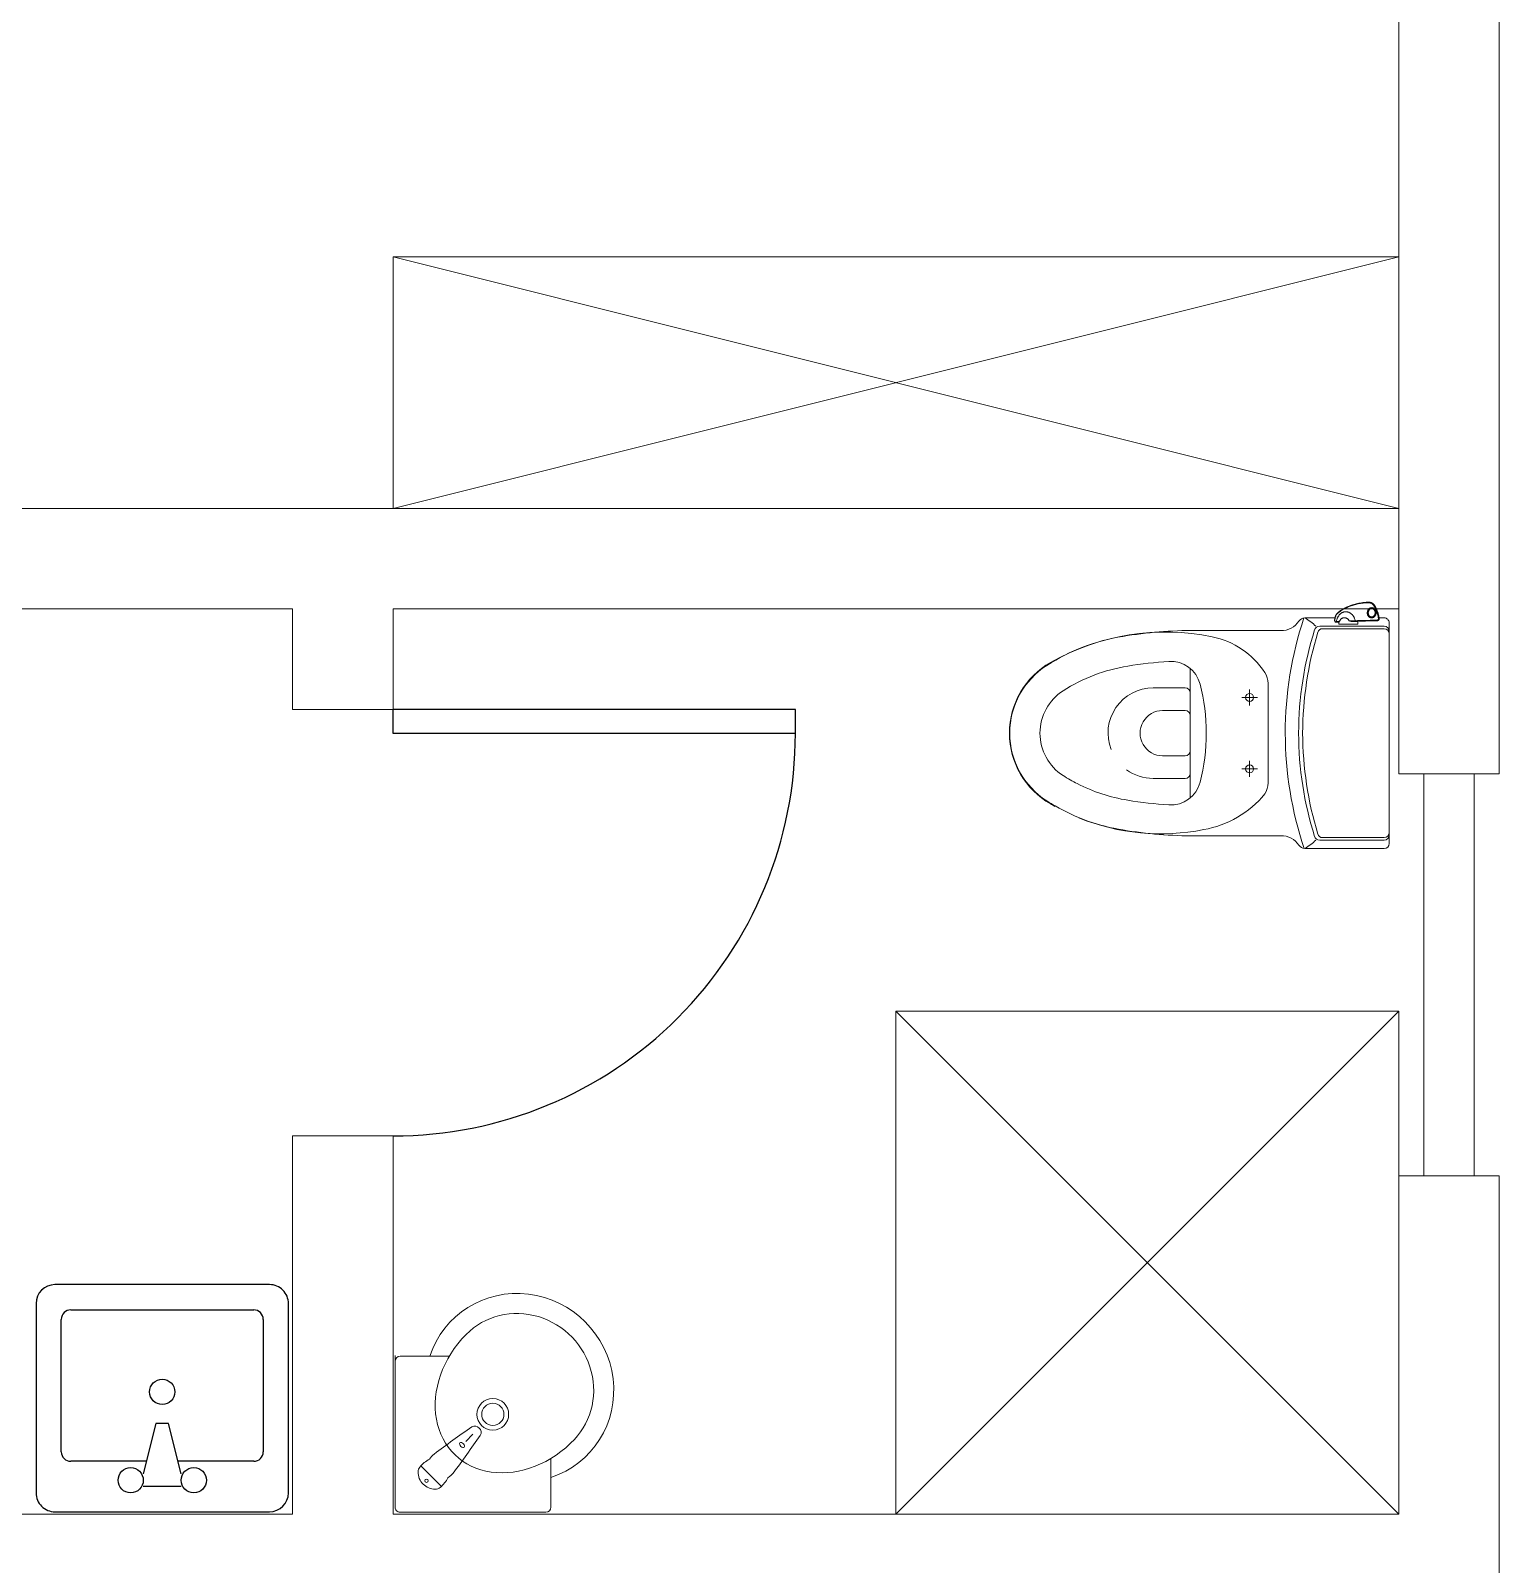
# Model space of a CAD drawing. Header units: inches. Extents: x -179 to 300, y 123 to 718.
# Drawn here: x -166.769 to -163.848, y 225.857 to 228.907 of the extents above; entities that cross this region are included whole.
import ezdxf

# ---------------------------------------------------------------- set-up
doc = ezdxf.new("R2010")
doc.units = ezdxf.units.IN
doc.header["$MEASUREMENT"] = 0
doc.linetypes.add('ACAD_ISO02W100', pattern=[15, 12, -3])
doc.linetypes.add('HIDDEN', pattern=[0.375, 0.25, -0.125])
for name, color, linetype in [('1', 1, 'Continuous'), ('A_WALL_3D', 1, 'Continuous'), ('BODY', 7, 'Continuous'), ('COVER', 7, 'Continuous'), ('DIM', 7, 'Continuous'), ('FUR', 6, 'Continuous'), ('HIDDEN', 8, 'HIDDEN'), ('TOIL', 250, 'Continuous')]:
    doc.layers.add(name, color=color, linetype=linetype)

# ---------------------------------------------------------------- blocks, each defined once
blk = doc.blocks.new('DESK4')
at = {"color": 0}
for p, q in [((0, 1), (-0.06, 1)), ((0, 0), (-0.06, 0))]:
    blk.add_line(p, q, dxfattribs=at)
blk.add_lwpolyline([(-0.06, 1), (-0.06, 0)], dxfattribs=at)
blk.add_lwpolyline([(1, 0, 0.414214), (0, 1), (0, 0)], format="xyb", dxfattribs=at)
blk = doc.blocks.new('LAV3')
at = {"color": 0, "linetype": 'ByBlock'}
for p, q in [((177.8, 254), (-203.2, 254)), ((-241.3, 215.9), (-241.3, -215.9)), ((-120.65, 203.2), (146.05, 203.2)), ((215.9, -215.9), (215.9, 215.9)), ((-139.7, 31.75), (-139.7, 184.15)), ((165.1, 184.15), (165.1, -184.15)), ((-190.5, -38.1), (-190.5, 38.1)), ((-63.5, 12.7), (-165.1, 38.1)), ((-63.5, -12.7), (-63.5, 12.7)), ((-165.1, -38.1), (-63.5, -12.7)), ((-139.7, -184.15), (-139.7, -31.75)), ((146.05, -203.2), (-120.65, -203.2)), ((-203.2, -254), (177.8, -254))]:
    blk.add_line(p, q, dxfattribs=at)
for centre in [(-177.8, 63.5), (0, 0), (-177.8, -63.5)]:
    blk.add_circle(centre, 25.4, dxfattribs=at)
for centre, radius, start, end in [((-203.2, 215.9), 38.1, 90, 180), ((177.8, 215.9), 38.1, 0, 90), ((-120.65, 184.15), 19.05, 90, 180), ((146.05, 184.15), 19.05, 0, 90), ((-120.65, -184.15), 19.05, 180, 270), ((146.05, -184.15), 19.05, 270, 0), ((-203.2, -215.9), 38.1, 180, 270), ((177.8, -215.9), 38.1, 270, 0)]:
    blk.add_arc(centre, radius, start, end, dxfattribs=at)
blk = doc.blocks.new('洗手盆-6')
at = {"layer": 'TOIL', "color": 177, "lineweight": 100, "true_color": 0x293189}
blk.add_blockref('LAV3', (203.2, -254), dxfattribs=at)

msp = doc.modelspace()

# ---------------------------------------------------------------- linework, layer by layer
at = {"lineweight": 0}
for p, q in [((-164.04804, 230.45691), (-164.04804, 227.75691)), ((-167.84804, 227.95691), (-164.04804, 227.95691)), ((-167.84804, 227.75691), (-166.24804, 227.75691)), ((-166.24804, 227.75691), (-166.24804, 227.55691)), ((-166.04804, 227.75691), (-166.04804, 227.50891)), ((-166.04804, 227.75691), (-164.04804, 227.75691)), ((-164.04804, 227.75691), (-164.04804, 227.4292)), ((-164.04804, 226.95691), (-164.04804, 225.95691)), ((-166.24804, 226.70891), (-166.24804, 225.95691)), ((-166.04804, 226.70891), (-166.04804, 225.95691)), ((-166.24804, 225.95691), (-167.84804, 225.95691)), ((-164.04804, 225.95691), (-166.04804, 225.95691))]:
    msp.add_line(p, q, dxfattribs=at)
at = {"color": 40, "lineweight": 0, "true_color": 0xf8d731}
for p, q in [((-163.84804, 230.45691), (-163.84804, 227.4292)), ((-166.24804, 227.55691), (-166.04804, 227.55691)), ((-163.99804, 227.4292), (-163.99804, 226.6292)), ((-163.89804, 227.4292), (-163.89804, 226.6292)), ((-163.84804, 226.6292), (-163.84804, 225.45691))]:
    msp.add_line(p, q, dxfattribs=at)
at = {"color": 6, "linetype": 'ACAD_ISO02W100', "lineweight": 0}
for p, q in [((-164.04804, 228.45691), (-166.04804, 228.45691)), ((-166.04804, 228.45691), (-166.04804, 227.95691)), ((-164.04804, 227.95691), (-166.04804, 228.45691)), ((-166.04804, 227.95691), (-164.04804, 228.45691)), ((-164.04804, 227.95691), (-164.04804, 228.45691)), ((-166.04804, 227.95691), (-164.04804, 227.95691))]:
    msp.add_line(p, q, dxfattribs=at)
at = {"color": 40, "linetype": 'ACAD_ISO02W100', "lineweight": 0, "true_color": 0xf8d731}
for p, q in [((-164.04804, 227.4292), (-163.84804, 227.4292)), ((-166.04804, 226.70891), (-166.24804, 226.70891)), ((-164.04804, 226.6292), (-163.84804, 226.6292))]:
    msp.add_line(p, q, dxfattribs=at)
at = {"color": 177, "linetype": 'ACAD_ISO02W100', "lineweight": 0, "true_color": 0x293189}
for p, q in [((-164.04804, 226.95691), (-165.04804, 226.95691)), ((-165.04804, 226.95691), (-165.04804, 225.95691)), ((-164.04804, 226.95691), (-165.04804, 225.95691)), ((-165.04804, 226.95691), (-164.04804, 225.95691))]:
    msp.add_line(p, q, dxfattribs=at)
at = {"color": 177, "lineweight": 0, "true_color": 0x293189}
for p, q in [((-166.04434, 226.26068), (-166.04434, 225.97068)), ((-166.03434, 226.27068), (-165.93647, 226.27068)), ((-165.73434, 226.06751), (-165.73434, 225.97068)), ((-166.03434, 225.96068), (-165.74434, 225.96068))]:
    msp.add_line(p, q, dxfattribs=at)
at = {"color": 177, "linetype": 'Continuous', "lineweight": 0, "ltscale": 8, "true_color": 0x293189}
msp.add_line((-165.88941, 226.1156), (-165.90387, 226.10114), dxfattribs=at)
at = {"color": 177, "linetype": 'Continuous', "lineweight": 0, "ltscale": 1.2, "true_color": 0x293189}
for q in [(-165.99293, 226.05253), (-165.95249, 226.01209)]:
    msp.add_line((-165.97271, 226.03231), q, dxfattribs=at)
at = {"color": 177, "lineweight": 0, "true_color": 0x293189}
for centre, major_axis, ratio, start_param, end_param in [((-165.79685, 226.20817), (0.13435, -0.13435), 0.9736842, -0.4588538, 3.6004465), ((-165.79681, 226.20813), (0.1061, -0.1061), 0.9663492, -0.0372091, 3.1415927), ((-166.03434, 226.26068), (0.00707, -0.00707), 1, 2.3561945, 3.9269908), ((-165.84988, 226.15513), (0.02227, -0.02227), 1, 0.7853982, 7.0685835), ((-165.84988, 226.15513), (0.01556, -0.01556), 1, 0.7853982, 7.0685835), ((-165.91092, 226.09409), (0.00433, -0.00433), 0.5996165, 0, 6.2831853), ((-166.03434, 225.97068), (-0.00707, -0.00707), 1, 5.4977871, 7.0685835), ((-165.74434, 225.97068), (-0.00707, -0.00707), 1, 0.7853982, 2.3561945)]:
    msp.add_ellipse(centre, major_axis=major_axis, ratio=ratio, start_param=start_param, end_param=end_param, dxfattribs=at)
at = {"color": 177, "lineweight": 0, "true_color": 0x293189, "extrusion": (0, 0, -1)}
msp.add_ellipse((-165.79681, 226.20813), major_axis=(-0.12796, -0.13364), ratio=0.8109063, start_param=4.7008251, end_param=7.8715777, dxfattribs=at)
at = {"color": 177, "linetype": 'Continuous', "lineweight": 0, "ltscale": 1.2, "true_color": 0x293189}
for centre, major_axis, start_param, end_param in [((-164.51259, 224.13445), (-1.71537, -1.71537), 4.5316538, 4.5697195), ((-165.88558, 226.12103), (-0.00781, -0.00781), 3.0397169, 4.5130292), ((-165.88399, 226.11944), (-0.00781, -0.00781), 1.7701561, 3.2434684), ((-167.87056, 227.49242), (1.71537, -1.71537), 0.1426695, 0.1807352), ((-165.92517, 226.03041), (0.04373, -0.04373), 3.0909314, 3.3164683), ((-165.96513, 226.04063), (-0.02373, -0.02373), 5.4927631, 6.2989265), ((-165.9822, 226.04008), (0.01167, -0.01167), 3.2489929, 3.8830902), ((-165.95019, 226.0143), (0.04073, -0.04073), 2.8178434, 3.2489929), ((-165.97461, 226.07984), (-0.04373, -0.04373), 1.3959207, 1.6214576), ((-165.96438, 226.03988), (0.02373, -0.02373), 4.6966478, 5.5028112), ((-165.96494, 226.02281), (-0.01167, -0.01167), 0.8292988, 1.4633961), ((-165.99072, 226.05482), (-0.04073, -0.04073), 1.4633961, 1.8945456)]:
    msp.add_ellipse(centre, major_axis=major_axis, ratio=1, start_param=start_param, end_param=end_param, dxfattribs=at)
at = {"color": 177, "linetype": 'Continuous', "lineweight": 0, "ltscale": 8, "true_color": 0x293189}
msp.add_ellipse((-165.98182, 226.02319), major_axis=(-0.00235, -0.00235), ratio=1, start_param=2.3561945, end_param=8.6393798, dxfattribs=at)
at = {"layer": '1', "color": 177, "linetype": 'ByBlock', "lineweight": 0, "true_color": 0x293189}
for p, q in [((-164.17336, 227.7436), (-164.17357, 227.74311)), ((-164.17314, 227.74409), (-164.17336, 227.7436)), ((-164.17291, 227.74456), (-164.17314, 227.74409)), ((-164.17266, 227.74423), (-164.17302, 227.74349)), ((-164.17267, 227.74502), (-164.17291, 227.74456)), ((-164.17242, 227.74546), (-164.17267, 227.74502)), ((-164.17227, 227.74495), (-164.17266, 227.74423)), ((-164.17217, 227.7459), (-164.17242, 227.74546)), ((-164.17185, 227.74565), (-164.17227, 227.74495)), ((-164.17191, 227.74631), (-164.17217, 227.7459)), ((-164.17164, 227.74672), (-164.17191, 227.74631)), ((-164.1714, 227.74633), (-164.17185, 227.74565)), ((-164.17136, 227.74711), (-164.17164, 227.74672)), ((-164.17091, 227.74699), (-164.1714, 227.74633)), ((-164.17107, 227.7475), (-164.17136, 227.74711)), ((-164.17078, 227.74786), (-164.17107, 227.7475)), ((-164.1704, 227.7476), (-164.17091, 227.74699)), ((-164.17048, 227.74821), (-164.17078, 227.74786)), ((-164.17018, 227.74855), (-164.17048, 227.74821)), ((-164.16988, 227.74816), (-164.1704, 227.7476)), ((-164.16987, 227.74887), (-164.17018, 227.74855)), ((-164.16933, 227.74868), (-164.16988, 227.74816)), ((-164.16955, 227.74918), (-164.16987, 227.74887)), ((-164.16922, 227.74948), (-164.16955, 227.74918)), ((-164.16877, 227.74916), (-164.16933, 227.74868)), ((-164.16895, 227.7497), (-164.16922, 227.74948)), ((-164.16895, 227.74971), (-164.16873, 227.74989)), ((-164.16686, 227.75061), (-164.16877, 227.74916)), ((-164.16873, 227.74989), (-164.16705, 227.75117)), ((-164.16753, 227.74337), (-164.16697, 227.74413)), ((-164.16705, 227.75117), (-164.16535, 227.75242)), ((-164.16697, 227.74413), (-164.16639, 227.74487)), ((-164.16491, 227.752), (-164.16686, 227.75061)), ((-164.16639, 227.74487), (-164.1658, 227.74554)), ((-164.1658, 227.74554), (-164.16519, 227.74618)), ((-164.16535, 227.75242), (-164.16361, 227.75362)), ((-164.16519, 227.74618), (-164.16456, 227.7468)), ((-164.163, 227.7533), (-164.16491, 227.752)), ((-164.16456, 227.7468), (-164.16391, 227.74737)), ((-164.16391, 227.74737), (-164.16322, 227.74793)), ((-164.16361, 227.75362), (-164.16184, 227.75478)), ((-164.16322, 227.74793), (-164.16251, 227.74845)), ((-164.16105, 227.75454), (-164.163, 227.7533)), ((-164.16251, 227.74845), (-164.16178, 227.74893)), ((-164.16184, 227.75478), (-164.16003, 227.7559)), ((-164.16178, 227.74893), (-164.16103, 227.74937)), ((-164.15906, 227.75573), (-164.16105, 227.75454)), ((-164.16103, 227.74937), (-164.16031, 227.74974)), ((-164.16031, 227.74974), (-164.15957, 227.75008)), ((-164.16003, 227.7559), (-164.1582, 227.75698)), ((-164.15957, 227.75008), (-164.15882, 227.75038)), ((-164.15704, 227.75688), (-164.15906, 227.75573)), ((-164.15882, 227.75038), (-164.15806, 227.75064)), ((-164.1582, 227.75698), (-164.15633, 227.75802)), ((-164.15806, 227.75064), (-164.15726, 227.75087)), ((-164.15726, 227.75087), (-164.15646, 227.75105)), ((-164.15498, 227.75798), (-164.15704, 227.75688)), ((-164.15646, 227.75105), (-164.15564, 227.75119)), ((-164.15633, 227.75802), (-164.15444, 227.75902)), ((-164.15564, 227.75119), (-164.15483, 227.75129)), ((-164.15298, 227.75898), (-164.15498, 227.75798)), ((-164.15483, 227.75129), (-164.15378, 227.75135)), ((-164.15444, 227.75902), (-164.15251, 227.75998)), ((-164.15378, 227.75135), (-164.15273, 227.75133)), ((-164.15096, 227.75993), (-164.15298, 227.75898)), ((-164.15273, 227.75133), (-164.15169, 227.75125)), ((-164.15251, 227.75998), (-164.15056, 227.7609)), ((-164.15169, 227.75125), (-164.15088, 227.75114)), ((-164.1489, 227.76084), (-164.15096, 227.75993)), ((-164.15088, 227.75114), (-164.15007, 227.75098)), ((-164.15056, 227.7609), (-164.14848, 227.76182)), ((-164.15007, 227.75098), (-164.14927, 227.75078)), ((-164.14927, 227.75078), (-164.14848, 227.75055)), ((-164.14681, 227.76171), (-164.1489, 227.76084)), ((-164.14848, 227.76182), (-164.14638, 227.76269)), ((-164.14848, 227.75055), (-164.14747, 227.75018)), ((-164.14747, 227.75018), (-164.14647, 227.74975)), ((-164.14469, 227.76253), (-164.14681, 227.76171)), ((-164.14647, 227.74975), (-164.14549, 227.74925)), ((-164.14638, 227.76269), (-164.14424, 227.76351)), ((-164.14549, 227.74925), (-164.14476, 227.74882)), ((-164.14476, 227.74882), (-164.14403, 227.74835)), ((-164.14254, 227.76331), (-164.14469, 227.76253)), ((-164.14424, 227.76351), (-164.14207, 227.76429)), ((-164.14403, 227.74835), (-164.14332, 227.74785)), ((-164.14332, 227.74785), (-164.14264, 227.74732)), ((-164.14264, 227.74732), (-164.14176, 227.74656)), ((-164.14037, 227.76404), (-164.14254, 227.76331)), ((-164.14207, 227.76429), (-164.13988, 227.76503)), ((-164.14176, 227.74656), (-164.14091, 227.74575)), ((-164.14091, 227.74575), (-164.14011, 227.74488)), ((-164.13816, 227.76473), (-164.14037, 227.76404)), ((-164.14011, 227.74488), (-164.13952, 227.74418)), ((-164.13988, 227.76503), (-164.13745, 227.76578)), ((-164.13952, 227.74418), (-164.13895, 227.74345)), ((-164.13593, 227.76537), (-164.13816, 227.76473)), ((-164.13745, 227.76578), (-164.135, 227.76647)), ((-164.13368, 227.76596), (-164.13593, 227.76537)), ((-164.135, 227.76647), (-164.13251, 227.76711)), ((-164.13128, 227.76654), (-164.13368, 227.76596)), ((-164.13251, 227.76711), (-164.13, 227.76769)), ((-164.12885, 227.76706), (-164.13128, 227.76654)), ((-164.13, 227.76769), (-164.12745, 227.76821)), ((-164.1264, 227.76753), (-164.12885, 227.76706)), ((-164.12745, 227.76821), (-164.12488, 227.76868)), ((-164.12392, 227.76795), (-164.1264, 227.76753)), ((-164.12488, 227.76868), (-164.12229, 227.76909)), ((-164.12143, 227.76832), (-164.12392, 227.76795)), ((-164.12229, 227.76909), (-164.11967, 227.76944)), ((-164.11895, 227.76863), (-164.12143, 227.76832)), ((-164.11967, 227.76944), (-164.11747, 227.76969)), ((-164.11645, 227.76888), (-164.11895, 227.76863)), ((-164.11747, 227.76969), (-164.11526, 227.76989)), ((-164.11393, 227.76909), (-164.11645, 227.76888)), ((-164.11526, 227.76989), (-164.11303, 227.77006)), ((-164.11139, 227.76924), (-164.11393, 227.76909)), ((-164.11303, 227.77006), (-164.1108, 227.77019)), ((-164.10884, 227.76934), (-164.11139, 227.76924)), ((-164.1108, 227.77019), (-164.10855, 227.77027)), ((-164.11066, 227.74882), (-164.11065, 227.74974)), ((-164.1106, 227.74791), (-164.11066, 227.74882)), ((-164.11065, 227.74974), (-164.11056, 227.75066)), ((-164.11047, 227.747), (-164.1106, 227.74791)), ((-164.11056, 227.75066), (-164.11041, 227.75157)), ((-164.11027, 227.74611), (-164.11047, 227.747)), ((-164.11041, 227.75157), (-164.11018, 227.75247)), ((-164.11, 227.74524), (-164.11027, 227.74611)), ((-164.11018, 227.75247), (-164.10988, 227.75334)), ((-164.10966, 227.74439), (-164.11, 227.74524)), ((-164.10988, 227.75334), (-164.10951, 227.75419)), ((-164.10933, 227.74374), (-164.10966, 227.74439)), ((-164.10951, 227.75419), (-164.10907, 227.75501)), ((-164.10895, 227.74312), (-164.10933, 227.74374)), ((-164.10907, 227.75501), (-164.10866, 227.75564)), ((-164.10801, 227.76934), (-164.10884, 227.76934)), ((-164.10871, 227.74967), (-164.10872, 227.74891)), ((-164.10872, 227.74891), (-164.10867, 227.74814)), ((-164.10864, 227.75044), (-164.10871, 227.74967)), ((-164.10867, 227.74814), (-164.10857, 227.74738)), ((-164.10866, 227.75564), (-164.10821, 227.75623)), ((-164.10852, 227.75119), (-164.10864, 227.75044)), ((-164.10857, 227.74738), (-164.10841, 227.74664)), ((-164.10855, 227.77027), (-164.10819, 227.77028)), ((-164.10855, 227.77027), (-164.10819, 227.77028)), ((-164.10834, 227.75194), (-164.10852, 227.75119)), ((-164.10841, 227.74664), (-164.1082, 227.74591)), ((-164.10811, 227.75267), (-164.10834, 227.75194)), ((-164.10821, 227.75623), (-164.10772, 227.75679)), ((-164.1082, 227.74591), (-164.10793, 227.74521)), ((-164.10819, 227.77028), (-164.10776, 227.77027)), ((-164.10782, 227.75339), (-164.10811, 227.75267)), ((-164.10718, 227.76928), (-164.10801, 227.76934)), ((-164.10793, 227.74521), (-164.10767, 227.74467)), ((-164.10747, 227.75406), (-164.10782, 227.75339)), ((-164.10776, 227.77027), (-164.10696, 227.77023)), ((-164.10772, 227.75679), (-164.10718, 227.75732)), ((-164.10767, 227.74467), (-164.10738, 227.74414)), ((-164.10731, 227.77028), (-164.10755, 227.77028)), ((-164.10707, 227.75471), (-164.10747, 227.75406)), ((-164.10738, 227.74414), (-164.10705, 227.74365)), ((-164.1071, 227.77027), (-164.10731, 227.77028)), ((-164.10635, 227.76917), (-164.10718, 227.76928)), ((-164.10718, 227.75732), (-164.1066, 227.75779)), ((-164.10643, 227.77021), (-164.1071, 227.77027)), ((-164.10661, 227.75532), (-164.10707, 227.75471)), ((-164.10705, 227.74365), (-164.10669, 227.74318)), ((-164.10696, 227.77023), (-164.10617, 227.77013)), ((-164.1061, 227.75588), (-164.10661, 227.75532)), ((-164.1066, 227.75779), (-164.10609, 227.75815)), ((-164.10556, 227.7701), (-164.10643, 227.77021)), ((-164.10556, 227.76901), (-164.10635, 227.76917)), ((-164.10617, 227.77013), (-164.10536, 227.76999)), ((-164.10554, 227.75638), (-164.1061, 227.75588)), ((-164.10609, 227.75815), (-164.10555, 227.75847)), ((-164.10473, 227.76993), (-164.10556, 227.7701)), ((-164.10477, 227.7688), (-164.10556, 227.76901)), ((-164.10555, 227.75847), (-164.10499, 227.75875)), ((-164.10514, 227.75668), (-164.10554, 227.75638)), ((-164.10536, 227.76999), (-164.10456, 227.7698)), ((-164.10472, 227.75694), (-164.10514, 227.75668)), ((-164.10499, 227.75875), (-164.10441, 227.75899)), ((-164.104, 227.76854), (-164.10477, 227.7688)), ((-164.10391, 227.76971), (-164.10473, 227.76993)), ((-164.10428, 227.75717), (-164.10472, 227.75694)), ((-164.10456, 227.7698), (-164.10377, 227.76956)), ((-164.10441, 227.75899), (-164.10381, 227.75918)), ((-164.10383, 227.75737), (-164.10428, 227.75717)), ((-164.10329, 227.76826), (-164.104, 227.76854)), ((-164.1031, 227.76944), (-164.10391, 227.76971)), ((-164.10336, 227.75753), (-164.10383, 227.75737)), ((-164.10381, 227.75918), (-164.1032, 227.75932)), ((-164.10377, 227.76956), (-164.10302, 227.76928)), ((-164.10288, 227.75764), (-164.10336, 227.75753)), ((-164.10259, 227.76793), (-164.10329, 227.76826)), ((-164.1032, 227.75932), (-164.10258, 227.75941)), ((-164.10233, 227.76913), (-164.1031, 227.76944)), ((-164.10302, 227.76928), (-164.10229, 227.76896)), ((-164.1024, 227.75772), (-164.10288, 227.75764)), ((-164.10191, 227.76756), (-164.10259, 227.76793)), ((-164.10258, 227.75941), (-164.10195, 227.75945)), ((-164.10191, 227.75775), (-164.1024, 227.75772)), ((-164.10159, 227.76878), (-164.10233, 227.76913)), ((-164.10229, 227.76896), (-164.10157, 227.7686)), ((-164.10195, 227.75945), (-164.10133, 227.75944)), ((-164.10127, 227.76716), (-164.10191, 227.76756)), ((-164.10142, 227.75774), (-164.10191, 227.75775)), ((-164.10086, 227.76838), (-164.10159, 227.76878)), ((-164.10157, 227.7686), (-164.10085, 227.76818)), ((-164.10093, 227.75769), (-164.10142, 227.75774)), ((-164.10133, 227.75944), (-164.1007, 227.75937)), ((-164.10066, 227.76672), (-164.10127, 227.76716)), ((-164.10045, 227.75759), (-164.10093, 227.75769)), ((-164.10018, 227.76796), (-164.10086, 227.76838)), ((-164.10085, 227.76818), (-164.10016, 227.76772)), ((-164.1007, 227.75937), (-164.10009, 227.75926)), ((-164.10006, 227.76625), (-164.10066, 227.76672)), ((-164.09998, 227.75746), (-164.10045, 227.75759)), ((-164.09952, 227.76749), (-164.10018, 227.76796)), ((-164.10016, 227.76772), (-164.09949, 227.76722)), ((-164.10009, 227.75926), (-164.09948, 227.75909)), ((-164.09948, 227.76573), (-164.10006, 227.76625)), ((-164.09952, 227.75728), (-164.09998, 227.75746)), ((-164.09889, 227.76699), (-164.09952, 227.76749)), ((-164.09908, 227.75707), (-164.09952, 227.75728)), ((-164.09949, 227.76722), (-164.09882, 227.76665)), ((-164.09893, 227.76517), (-164.09948, 227.76573)), ((-164.09948, 227.75909), (-164.09889, 227.75888)), ((-164.09865, 227.75682), (-164.09908, 227.75707)), ((-164.09841, 227.76459), (-164.09893, 227.76517)), ((-164.09826, 227.76643), (-164.09889, 227.76699)), ((-164.09889, 227.75888), (-164.09833, 227.75863)), ((-164.09882, 227.76665), (-164.09819, 227.76604)), ((-164.09824, 227.75654), (-164.09865, 227.75682)), ((-164.09793, 227.76399), (-164.09841, 227.76459)), ((-164.09833, 227.75863), (-164.09778, 227.75833)), ((-164.09767, 227.76584), (-164.09826, 227.76643)), ((-164.09786, 227.75623), (-164.09824, 227.75654)), ((-164.09819, 227.76604), (-164.09759, 227.7654)), ((-164.09749, 227.76336), (-164.09793, 227.76399)), ((-164.09749, 227.75589), (-164.09786, 227.75623)), ((-164.09778, 227.75833), (-164.09726, 227.75799)), ((-164.09712, 227.76521), (-164.09767, 227.76584)), ((-164.09759, 227.7654), (-164.09702, 227.76469)), ((-164.09708, 227.76271), (-164.09749, 227.76336)), ((-164.09709, 227.75545), (-164.09749, 227.75589)), ((-164.09726, 227.75799), (-164.09676, 227.75762)), ((-164.09716, 227.74331), (-164.0967, 227.74391)), ((-164.09661, 227.76457), (-164.09712, 227.76521)), ((-164.09671, 227.75498), (-164.09709, 227.75545)), ((-164.09618, 227.76113), (-164.09708, 227.76271)), ((-164.09702, 227.76469), (-164.09648, 227.76395)), ((-164.09676, 227.75762), (-164.0963, 227.75721)), ((-164.09638, 227.75448), (-164.09671, 227.75498)), ((-164.0967, 227.74391), (-164.09628, 227.74456)), ((-164.09614, 227.7639), (-164.09661, 227.76457)), ((-164.09648, 227.76395), (-164.096, 227.76317)), ((-164.09608, 227.75396), (-164.09638, 227.75448)), ((-164.0963, 227.75721), (-164.09577, 227.75669)), ((-164.09628, 227.74456), (-164.09593, 227.74523)), ((-164.09532, 227.75951), (-164.09618, 227.76113)), ((-164.0957, 227.76321), (-164.09614, 227.7639)), ((-164.09581, 227.75341), (-164.09608, 227.75396)), ((-164.09593, 227.74523), (-164.09563, 227.74595)), ((-164.09553, 227.7527), (-164.09581, 227.75341)), ((-164.09577, 227.75669), (-164.0953, 227.75612)), ((-164.09478, 227.76159), (-164.09568, 227.76317)), ((-164.09521, 227.76238), (-164.09567, 227.76318)), ((-164.09563, 227.74595), (-164.09539, 227.74667)), ((-164.09531, 227.75197), (-164.09553, 227.7527)), ((-164.09539, 227.74667), (-164.09521, 227.74742)), ((-164.09451, 227.75788), (-164.09532, 227.75951)), ((-164.09515, 227.75123), (-164.09531, 227.75197)), ((-164.0953, 227.75612), (-164.09487, 227.75552)), ((-164.0947, 227.76148), (-164.09521, 227.76238)), ((-164.09521, 227.74742), (-164.09508, 227.74818)), ((-164.09475, 227.74362), (-164.09516, 227.743)), ((-164.09505, 227.75047), (-164.09515, 227.75123)), ((-164.09508, 227.74818), (-164.09501, 227.74894)), ((-164.095, 227.74971), (-164.09505, 227.75047)), ((-164.09501, 227.74894), (-164.095, 227.74971)), ((-164.09487, 227.75552), (-164.09448, 227.75489)), ((-164.09391, 227.75994), (-164.09478, 227.76159)), ((-164.09429, 227.74444), (-164.09475, 227.74362)), ((-164.09421, 227.76057), (-164.0947, 227.76148)), ((-164.09374, 227.75622), (-164.09451, 227.75788)), ((-164.09448, 227.75489), (-164.09415, 227.75424)), ((-164.09391, 227.74529), (-164.09429, 227.74444)), ((-164.09373, 227.75965), (-164.09421, 227.76057)), ((-164.09415, 227.75424), (-164.09379, 227.75339)), ((-164.09308, 227.75827), (-164.09391, 227.75994)), ((-164.0936, 227.74616), (-164.09391, 227.74529)), ((-164.09379, 227.75339), (-164.09351, 227.75252)), ((-164.09301, 227.75454), (-164.09374, 227.75622)), ((-164.09327, 227.75871), (-164.09373, 227.75965)), ((-164.09337, 227.74706), (-164.0936, 227.74616)), ((-164.09351, 227.75252), (-164.0933, 227.75162)), ((-164.09321, 227.74797), (-164.09337, 227.74706)), ((-164.0933, 227.75162), (-164.09317, 227.75072)), ((-164.09282, 227.75778), (-164.09327, 227.75871)), ((-164.09312, 227.74888), (-164.09321, 227.74797)), ((-164.09317, 227.75072), (-164.09311, 227.7498)), ((-164.09311, 227.7498), (-164.09312, 227.74888)), ((-164.09229, 227.75658), (-164.09308, 227.75827)), ((-164.09222, 227.75255), (-164.09301, 227.75454)), ((-164.09238, 227.75683), (-164.09282, 227.75778)), ((-164.09196, 227.75588), (-164.09238, 227.75683)), ((-164.09155, 227.75487), (-164.09229, 227.75658)), ((-164.0915, 227.75053), (-164.09222, 227.75255)), ((-164.09155, 227.75492), (-164.09196, 227.75588)), ((-164.09116, 227.75396), (-164.09155, 227.75492)), ((-164.09075, 227.75284), (-164.09155, 227.75487)), ((-164.09083, 227.7485), (-164.0915, 227.75053)), ((-164.09078, 227.75298), (-164.09116, 227.75396)), ((-164.09024, 227.74644), (-164.09083, 227.7485)), ((-164.09042, 227.752), (-164.09078, 227.75298)), ((-164.09001, 227.75078), (-164.09075, 227.75284)), ((-164.09007, 227.75102), (-164.09042, 227.752)), ((-164.0897, 227.74436), (-164.09024, 227.74644)), ((-164.08973, 227.75003), (-164.09007, 227.75102)), ((-164.08934, 227.7487), (-164.09001, 227.75078)), ((-164.08941, 227.74903), (-164.08973, 227.75003)), ((-164.08924, 227.74226), (-164.0897, 227.74436)), ((-164.08911, 227.74803), (-164.08941, 227.74903)), ((-164.08873, 227.7466), (-164.08934, 227.7487)), ((-164.08882, 227.74703), (-164.08911, 227.74803)), ((-164.08855, 227.74602), (-164.08882, 227.74703)), ((-164.08819, 227.74448), (-164.08873, 227.7466)), ((-164.08829, 227.74501), (-164.08855, 227.74602)), ((-164.08805, 227.74399), (-164.08829, 227.74501)), ((-164.08772, 227.74234), (-164.08819, 227.74448)), ((-164.08782, 227.74297), (-164.08805, 227.74399)), ((-164.17565, 227.73453), (-164.17566, 227.73427)), ((-164.17566, 227.73427), (-164.17565, 227.73402)), ((-164.17563, 227.73479), (-164.17565, 227.73453)), ((-164.17565, 227.73402), (-164.17563, 227.73377)), ((-164.1756, 227.73505), (-164.17563, 227.73479)), ((-164.17563, 227.73377), (-164.17559, 227.73352)), ((-164.17558, 227.73522), (-164.1756, 227.73505)), ((-164.17559, 227.73352), (-164.17554, 227.73327)), ((-164.17541, 227.73614), (-164.17558, 227.73522)), ((-164.17554, 227.73327), (-164.17548, 227.73302)), ((-164.17548, 227.73302), (-164.17541, 227.73278)), ((-164.17508, 227.73794), (-164.17541, 227.73614)), ((-164.17541, 227.73278), (-164.17532, 227.73254)), ((-164.17533, 227.73476), (-164.17535, 227.73443)), ((-164.17535, 227.73443), (-164.17534, 227.7341)), ((-164.17534, 227.7341), (-164.17531, 227.73377)), ((-164.17529, 227.73509), (-164.17533, 227.73476)), ((-164.17532, 227.73254), (-164.17522, 227.73232)), ((-164.17531, 227.73377), (-164.17524, 227.73345)), ((-164.17479, 227.7378), (-164.17529, 227.73509)), ((-164.17524, 227.73345), (-164.17516, 227.73315)), ((-164.17522, 227.73232), (-164.17511, 227.7321)), ((-164.17516, 227.73315), (-164.17504, 227.73286)), ((-164.17511, 227.7321), (-164.17499, 227.73189)), ((-164.17502, 227.73824), (-164.17508, 227.73794)), ((-164.17504, 227.73286), (-164.17491, 227.7326)), ((-164.1749, 227.73881), (-164.17502, 227.73824)), ((-164.17499, 227.73189), (-164.17486, 227.7317)), ((-164.17491, 227.7326), (-164.17475, 227.73235)), ((-164.17477, 227.73938), (-164.1749, 227.73881)), ((-164.17486, 227.7317), (-164.17471, 227.73152)), ((-164.17462, 227.73864), (-164.17479, 227.7378)), ((-164.17463, 227.73994), (-164.17477, 227.73938)), ((-164.17475, 227.73235), (-164.17457, 227.73214)), ((-164.17471, 227.73152), (-164.17456, 227.73135)), ((-164.17448, 227.74049), (-164.17463, 227.73994)), ((-164.17442, 227.73947), (-164.17462, 227.73864)), ((-164.17457, 227.73214), (-164.17438, 227.73195)), ((-164.17456, 227.73135), (-164.1744, 227.73119)), ((-164.17432, 227.74103), (-164.17448, 227.74049)), ((-164.1742, 227.74028), (-164.17442, 227.73947)), ((-164.1744, 227.73119), (-164.17422, 227.73104)), ((-164.17438, 227.73195), (-164.17417, 227.73179)), ((-164.17414, 227.74157), (-164.17432, 227.74103)), ((-164.17422, 227.73104), (-164.17404, 227.73091)), ((-164.17395, 227.74108), (-164.1742, 227.74028)), ((-164.17417, 227.73179), (-164.17394, 227.73167)), ((-164.17396, 227.74209), (-164.17414, 227.74157)), ((-164.17404, 227.73091), (-164.17385, 227.7308)), ((-164.17377, 227.7426), (-164.17396, 227.74209)), ((-164.17367, 227.7419), (-164.17395, 227.74108)), ((-164.17394, 227.73167), (-164.1737, 227.73158)), ((-164.17385, 227.7308), (-164.17366, 227.7307)), ((-164.17357, 227.74311), (-164.17377, 227.7426)), ((-164.1737, 227.73158), (-164.17346, 227.73153)), ((-164.17336, 227.7427), (-164.17367, 227.7419)), ((-164.17366, 227.7307), (-164.17346, 227.73062)), ((-164.17346, 227.73153), (-164.17315, 227.73152)), ((-164.17346, 227.73062), (-164.17326, 227.73056)), ((-164.17302, 227.74349), (-164.17336, 227.7427)), ((-164.17326, 227.73056), (-164.17306, 227.73051)), ((-164.17315, 227.73152), (-164.17215, 227.73159)), ((-164.17306, 227.73051), (-164.17286, 227.73048)), ((-164.17286, 227.73048), (-164.17281, 227.73048)), ((-164.1728, 227.73048), (-164.17281, 227.73048)), ((-164.17247, 227.73047), (-164.1728, 227.73048)), ((-164.17257, 227.73046), (-164.17084, 227.7303)), ((-164.17148, 227.73054), (-164.17247, 227.73047)), ((-164.17247, 227.73047), (-164.17154, 227.73039)), ((-164.17215, 227.73159), (-164.17194, 227.73275)), ((-164.17215, 227.73159), (-164.17143, 227.73165)), ((-164.17194, 227.73275), (-164.17169, 227.7339)), ((-164.17169, 227.7339), (-164.17139, 227.73504)), ((-164.17154, 227.73039), (-164.17061, 227.7303)), ((-164.17075, 227.73059), (-164.17148, 227.73054)), ((-164.17143, 227.73165), (-164.17075, 227.73171)), ((-164.17139, 227.73504), (-164.17105, 227.73616)), ((-164.17105, 227.73616), (-164.17068, 227.73726)), ((-164.17084, 227.7303), (-164.17072, 227.73029)), ((-164.17075, 227.73171), (-164.16998, 227.73179)), ((-164.17006, 227.73064), (-164.17075, 227.73059)), ((-164.17072, 227.73029), (-164.17067, 227.73029)), ((-164.17068, 227.73726), (-164.17026, 227.73834)), ((-164.17067, 227.73029), (-164.17061, 227.73028)), ((-164.17061, 227.7303), (-164.17049, 227.73029)), ((-164.17061, 227.73028), (-164.17038, 227.73028)), ((-164.17049, 227.73029), (-164.17038, 227.73028)), ((-164.17038, 227.73028), (-164.17036, 227.73028)), ((-164.17036, 227.73028), (-164.16965, 227.73029)), ((-164.17026, 227.73834), (-164.16988, 227.73922)), ((-164.1694, 227.73069), (-164.17006, 227.73064)), ((-164.16998, 227.73179), (-164.16927, 227.73188)), ((-164.16988, 227.73922), (-164.16947, 227.74009)), ((-164.16965, 227.73029), (-164.16892, 227.7303)), ((-164.16947, 227.74009), (-164.16903, 227.74094)), ((-164.16877, 227.73075), (-164.1694, 227.73069)), ((-164.16927, 227.73188), (-164.16861, 227.73197)), ((-164.16903, 227.74094), (-164.16857, 227.74176)), ((-164.16892, 227.7303), (-164.16819, 227.7303)), ((-164.16821, 227.7308), (-164.16877, 227.73075)), ((-164.16861, 227.73197), (-164.16799, 227.73207)), ((-164.16857, 227.74176), (-164.16806, 227.74258)), ((-164.16767, 227.73086), (-164.16821, 227.7308)), ((-164.16819, 227.7303), (-164.16743, 227.7303)), ((-164.16806, 227.74258), (-164.16753, 227.74337)), ((-164.16799, 227.73207), (-164.16742, 227.73218)), ((-164.16717, 227.73092), (-164.16767, 227.73086)), ((-164.16743, 227.7303), (-164.16687, 227.7303)), ((-164.16742, 227.73218), (-164.16691, 227.73229)), ((-164.16671, 227.73098), (-164.16717, 227.73092)), ((-164.16691, 227.73229), (-164.16657, 227.73237)), ((-164.16672, 227.72665), (-164.12974, 227.72665)), ((-164.16666, 227.73123), (-164.1667, 227.73112)), ((-164.1667, 227.73112), (-164.1667, 227.7311)), ((-164.16661, 227.73135), (-164.16666, 227.73123)), ((-164.16652, 227.73155), (-164.16661, 227.73135)), ((-164.16657, 227.73237), (-164.16627, 227.73246)), ((-164.16641, 227.73176), (-164.16652, 227.73155)), ((-164.16627, 227.73198), (-164.16641, 227.73176)), ((-164.16627, 227.73246), (-164.16599, 227.73255)), ((-164.16602, 227.73232), (-164.16627, 227.73198)), ((-164.16573, 227.73264), (-164.16602, 227.73232)), ((-164.16599, 227.73255), (-164.16573, 227.73264)), ((-164.16543, 227.73331), (-164.16573, 227.73264)), ((-164.16573, 227.73264), (-164.16573, 227.73264)), ((-164.16509, 227.73395), (-164.16543, 227.73331)), ((-164.16473, 227.73457), (-164.16509, 227.73395)), ((-164.16426, 227.73527), (-164.16473, 227.73457)), ((-164.16374, 227.73593), (-164.16426, 227.73527)), ((-164.16318, 227.73654), (-164.16374, 227.73593)), ((-164.1626, 227.7371), (-164.16318, 227.73654)), ((-164.16198, 227.7376), (-164.1626, 227.7371)), ((-164.16133, 227.73805), (-164.16198, 227.7376)), ((-164.16064, 227.73845), (-164.16133, 227.73805)), ((-164.15993, 227.73879), (-164.16064, 227.73845)), ((-164.1592, 227.73907), (-164.15993, 227.73879)), ((-164.15846, 227.73928), (-164.1592, 227.73907)), ((-164.15772, 227.73943), (-164.15846, 227.73928)), ((-164.15697, 227.73952), (-164.15772, 227.73943)), ((-164.15621, 227.73954), (-164.15697, 227.73952)), ((-164.15546, 227.73951), (-164.15621, 227.73954)), ((-164.1547, 227.73942), (-164.15546, 227.73951)), ((-164.15399, 227.73927), (-164.1547, 227.73942)), ((-164.15329, 227.73908), (-164.15399, 227.73927)), ((-164.1526, 227.73883), (-164.15329, 227.73908)), ((-164.15192, 227.73853), (-164.1526, 227.73883)), ((-164.15125, 227.73817), (-164.15192, 227.73853)), ((-164.15063, 227.73778), (-164.15125, 227.73817)), ((-164.15002, 227.73734), (-164.15063, 227.73778)), ((-164.14943, 227.73685), (-164.15002, 227.73734)), ((-164.14888, 227.73632), (-164.14943, 227.73685)), ((-164.14836, 227.73575), (-164.14888, 227.73632)), ((-164.14795, 227.73524), (-164.14836, 227.73575)), ((-164.14757, 227.73471), (-164.14795, 227.73524)), ((-164.14722, 227.73415), (-164.14757, 227.73471)), ((-164.1469, 227.73357), (-164.14722, 227.73415)), ((-164.1469, 227.73357), (-164.1459, 227.73353)), ((-164.14689, 227.73357), (-164.1469, 227.73357)), ((-164.14599, 227.7333), (-164.14689, 227.73357)), ((-164.14509, 227.73302), (-164.14599, 227.7333)), ((-164.1459, 227.73353), (-164.1449, 227.73349)), ((-164.1445, 227.73284), (-164.14509, 227.73302)), ((-164.1449, 227.73349), (-164.14389, 227.73346)), ((-164.14391, 227.73266), (-164.1445, 227.73284)), ((-164.14332, 227.7325), (-164.14391, 227.73266)), ((-164.14389, 227.73346), (-164.14289, 227.73344)), ((-164.14289, 227.7324), (-164.14332, 227.7325)), ((-164.14289, 227.73344), (-164.14189, 227.73342)), ((-164.14245, 227.73231), (-164.14289, 227.7324)), ((-164.14203, 227.73225), (-164.14245, 227.73231)), ((-164.14161, 227.73222), (-164.14203, 227.73225)), ((-164.14189, 227.73342), (-164.1409, 227.73341)), ((-164.14061, 227.73223), (-164.14161, 227.73222)), ((-164.1409, 227.73341), (-164.13989, 227.7334)), ((-164.13963, 227.73224), (-164.14061, 227.73223)), ((-164.13989, 227.7334), (-164.13888, 227.73339)), ((-164.13865, 227.73226), (-164.13963, 227.73224)), ((-164.13895, 227.74345), (-164.13841, 227.74269)), ((-164.13888, 227.73339), (-164.13789, 227.7334)), ((-164.13769, 227.73228), (-164.13865, 227.73226)), ((-164.13841, 227.74269), (-164.1379, 227.74191)), ((-164.1379, 227.74191), (-164.13742, 227.7411)), ((-164.13789, 227.7334), (-164.13691, 227.7334)), ((-164.13677, 227.7323), (-164.13769, 227.73228)), ((-164.13742, 227.7411), (-164.13696, 227.74028)), ((-164.13696, 227.74028), (-164.13654, 227.73942)), ((-164.13691, 227.7334), (-164.13631, 227.73341)), ((-164.13586, 227.73232), (-164.13677, 227.7323)), ((-164.13654, 227.73942), (-164.13615, 227.73855)), ((-164.13631, 227.73341), (-164.13573, 227.73342)), ((-164.13615, 227.73855), (-164.13578, 227.73764)), ((-164.13497, 227.73235), (-164.13586, 227.73232)), ((-164.13578, 227.73764), (-164.13545, 227.73671)), ((-164.13573, 227.73342), (-164.13514, 227.73343)), ((-164.13545, 227.73671), (-164.13514, 227.73576)), ((-164.13514, 227.73576), (-164.13488, 227.7348)), ((-164.13514, 227.73343), (-164.13457, 227.73344)), ((-164.13411, 227.73238), (-164.13497, 227.73235)), ((-164.13488, 227.7348), (-164.13472, 227.73412)), ((-164.13472, 227.73412), (-164.13457, 227.73344)), ((-164.13457, 227.73344), (-164.1328, 227.73351)), ((-164.13288, 227.73173), (-164.13284, 227.73179)), ((-164.13269, 227.73173), (-164.13288, 227.73173)), ((-164.13284, 227.73179), (-164.13275, 227.73186)), ((-164.1328, 227.73351), (-164.13041, 227.73359)), ((-164.13275, 227.73186), (-164.1326, 227.73192)), ((-164.13251, 227.73176), (-164.13269, 227.73173)), ((-164.1326, 227.73192), (-164.13238, 227.73198)), ((-164.13235, 227.7318), (-164.13251, 227.73176)), ((-164.13238, 227.73198), (-164.13211, 227.73204)), ((-164.1322, 227.73187), (-164.13235, 227.7318)), ((-164.13231, 227.73196), (-164.13231, 227.73196)), ((-164.13231, 227.73196), (-164.13229, 227.73196)), ((-164.13229, 227.73196), (-164.13227, 227.73197)), ((-164.13227, 227.73197), (-164.13222, 227.73198)), ((-164.13222, 227.73198), (-164.13216, 227.732)), ((-164.13198, 227.73199), (-164.1322, 227.73187)), ((-164.13216, 227.732), (-164.13209, 227.73202)), ((-164.13211, 227.73204), (-164.13179, 227.7321)), ((-164.13209, 227.73202), (-164.13199, 227.73204)), ((-164.13199, 227.73204), (-164.13193, 227.73205)), ((-164.13188, 227.73206), (-164.13198, 227.73199)), ((-164.13179, 227.7321), (-164.1314, 227.73215)), ((-164.1314, 227.73215), (-164.13097, 227.73221)), ((-164.13097, 227.73221), (-164.13048, 227.73226)), ((-164.13048, 227.73226), (-164.12995, 227.73231)), ((-164.13041, 227.73359), (-164.12801, 227.73367)), ((-164.12995, 227.73231), (-164.12936, 227.73236)), ((-164.12936, 227.73236), (-164.12873, 227.7324)), ((-164.12873, 227.7324), (-164.12805, 227.73244)), ((-164.12805, 227.73244), (-164.12733, 227.73248)), ((-164.12801, 227.73367), (-164.12559, 227.73375)), ((-164.12733, 227.73248), (-164.12658, 227.73252)), ((-164.12658, 227.73252), (-164.12583, 227.73255)), ((-164.12583, 227.73255), (-164.12505, 227.73258)), ((-164.12559, 227.73375), (-164.12267, 227.73384)), ((-164.12505, 227.73258), (-164.12502, 227.73258)), ((-164.12503, 227.73257), (-164.12502, 227.73258)), ((-164.12502, 227.73258), (-164.12231, 227.73266)), ((-164.12267, 227.73384), (-164.11972, 227.73393)), ((-164.12231, 227.73266), (-164.11955, 227.73275)), ((-164.11972, 227.73393), (-164.11674, 227.73401)), ((-164.11955, 227.73275), (-164.11677, 227.73283)), ((-164.11677, 227.73283), (-164.11398, 227.7329)), ((-164.11674, 227.73401), (-164.11375, 227.73409)), ((-164.11398, 227.7329), (-164.11116, 227.73298)), ((-164.11375, 227.73409), (-164.11074, 227.73417)), ((-164.11116, 227.73298), (-164.10833, 227.73305)), ((-164.11074, 227.73417), (-164.10768, 227.73424)), ((-164.10853, 227.74252), (-164.10895, 227.74312)), ((-164.10807, 227.74196), (-164.10853, 227.74252)), ((-164.10833, 227.73305), (-164.10548, 227.73311)), ((-164.10756, 227.74143), (-164.10807, 227.74196)), ((-164.10768, 227.73424), (-164.10461, 227.73431)), ((-164.1071, 227.74103), (-164.10756, 227.74143)), ((-164.10662, 227.74066), (-164.1071, 227.74103)), ((-164.10669, 227.74318), (-164.1063, 227.74274)), ((-164.10611, 227.74032), (-164.10662, 227.74066)), ((-164.1063, 227.74274), (-164.10594, 227.7424)), ((-164.10557, 227.74003), (-164.10611, 227.74032)), ((-164.10594, 227.7424), (-164.10556, 227.74209)), ((-164.10501, 227.73977), (-164.10557, 227.74003)), ((-164.10556, 227.74209), (-164.10516, 227.74182)), ((-164.10548, 227.73311), (-164.10262, 227.73318)), ((-164.10516, 227.74182), (-164.10474, 227.74157)), ((-164.10442, 227.73956), (-164.10501, 227.73977)), ((-164.10474, 227.74157), (-164.1043, 227.74136)), ((-164.10461, 227.73431), (-164.10152, 227.73437)), ((-164.10382, 227.7394), (-164.10442, 227.73956)), ((-164.1043, 227.74136), (-164.10385, 227.74118)), ((-164.10385, 227.74118), (-164.10338, 227.74105)), ((-164.10321, 227.73929), (-164.10382, 227.7394)), ((-164.10338, 227.74105), (-164.1029, 227.74095)), ((-164.10259, 227.73922), (-164.10321, 227.73929)), ((-164.1029, 227.74095), (-164.10241, 227.7409)), ((-164.10262, 227.73318), (-164.09969, 227.73324)), ((-164.10196, 227.73921), (-164.10259, 227.73922)), ((-164.10241, 227.7409), (-164.10192, 227.74089)), ((-164.10134, 227.73925), (-164.10196, 227.73921)), ((-164.10192, 227.74089), (-164.10144, 227.74092)), ((-164.10152, 227.73437), (-164.09841, 227.73444)), ((-164.10144, 227.74092), (-164.10095, 227.74099)), ((-164.10071, 227.73934), (-164.10134, 227.73925)), ((-164.10095, 227.74099), (-164.10047, 227.74111)), ((-164.1001, 227.73948), (-164.10071, 227.73934)), ((-164.10047, 227.74111), (-164.1, 227.74127)), ((-164.09949, 227.73967), (-164.1001, 227.73948)), ((-164.1, 227.74127), (-164.09953, 227.74146)), ((-164.09969, 227.73324), (-164.09675, 227.73329)), ((-164.09953, 227.74146), (-164.0991, 227.74169)), ((-164.09891, 227.7399), (-164.09949, 227.73967)), ((-164.0991, 227.74169), (-164.09867, 227.74196)), ((-164.09834, 227.74018), (-164.09891, 227.7399)), ((-164.09867, 227.74196), (-164.09826, 227.74226)), ((-164.09841, 227.73444), (-164.09529, 227.73449)), ((-164.09779, 227.7405), (-164.09834, 227.74018)), ((-164.09826, 227.74226), (-164.09769, 227.74275)), ((-164.09727, 227.74086), (-164.09779, 227.7405)), ((-164.09769, 227.74275), (-164.09716, 227.74331)), ((-164.09668, 227.74133), (-164.09727, 227.74086)), ((-164.09675, 227.73329), (-164.0938, 227.73335)), ((-164.09613, 227.74185), (-164.09668, 227.74133)), ((-164.09562, 227.74241), (-164.09613, 227.74185)), ((-164.09516, 227.743), (-164.09562, 227.74241)), ((-164.09529, 227.73449), (-164.09336, 227.73453)), ((-164.0938, 227.73335), (-164.09083, 227.7334)), ((-164.09336, 227.73453), (-164.09142, 227.73456)), ((-164.09142, 227.73456), (-164.09109, 227.73458)), ((-164.09109, 227.73458), (-164.09076, 227.73465)), ((-164.09081, 227.7334), (-164.09039, 227.73343)), ((-164.09076, 227.73465), (-164.09044, 227.73475)), ((-164.09044, 227.73475), (-164.09014, 227.73488)), ((-164.09039, 227.73343), (-164.08996, 227.73352)), ((-164.09014, 227.73488), (-164.08985, 227.73505)), ((-164.08996, 227.73352), (-164.08954, 227.73365)), ((-164.08985, 227.73505), (-164.08958, 227.73525)), ((-164.08958, 227.73525), (-164.08933, 227.73548)), ((-164.08954, 227.73365), (-164.08914, 227.73383)), ((-164.08933, 227.73548), (-164.08911, 227.73574)), ((-164.08884, 227.74014), (-164.08924, 227.74226)), ((-164.08914, 227.73383), (-164.08876, 227.73405)), ((-164.08911, 227.73574), (-164.08892, 227.73602)), ((-164.08892, 227.73602), (-164.08876, 227.73632)), ((-164.08851, 227.73802), (-164.08884, 227.74014)), ((-164.08876, 227.73632), (-164.08864, 227.73663)), ((-164.08876, 227.73405), (-164.0884, 227.73432)), ((-164.08873, 227.73405), (-164.08862, 227.73412)), ((-164.08864, 227.73663), (-164.08855, 227.73696)), ((-164.08862, 227.73412), (-164.08841, 227.73428)), ((-164.08855, 227.73696), (-164.08849, 227.73731)), ((-164.08848, 227.73766), (-164.08851, 227.73802)), ((-164.08849, 227.73731), (-164.08848, 227.73766)), ((-164.08841, 227.73428), (-164.08822, 227.73444)), ((-164.0884, 227.73432), (-164.08808, 227.73462)), ((-164.08822, 227.73444), (-164.08804, 227.73462)), ((-164.08808, 227.73462), (-164.08778, 227.73496)), ((-164.08804, 227.73462), (-164.08787, 227.73481)), ((-164.08787, 227.73481), (-164.08771, 227.73501)), ((-164.08761, 227.74195), (-164.08782, 227.74297)), ((-164.08778, 227.73496), (-164.08753, 227.73533)), ((-164.08731, 227.74018), (-164.08772, 227.74234)), ((-164.08771, 227.73501), (-164.08757, 227.73522)), ((-164.08741, 227.74093), (-164.08761, 227.74195)), ((-164.08757, 227.73522), (-164.08743, 227.73543)), ((-164.08753, 227.73533), (-164.08732, 227.73573)), ((-164.08743, 227.73543), (-164.08731, 227.73566)), ((-164.08723, 227.73989), (-164.08741, 227.74093)), ((-164.08732, 227.73573), (-164.08715, 227.73615)), ((-164.08698, 227.73801), (-164.08731, 227.74018)), ((-164.08731, 227.73566), (-164.08721, 227.7359)), ((-164.08707, 227.73885), (-164.08723, 227.73989)), ((-164.08721, 227.7359), (-164.08712, 227.73614)), ((-164.08715, 227.73615), (-164.08703, 227.73658)), ((-164.08712, 227.73614), (-164.08704, 227.73639)), ((-164.08694, 227.73799), (-164.08707, 227.73885)), ((-164.08704, 227.73639), (-164.08699, 227.73664)), ((-164.08703, 227.73658), (-164.08696, 227.73706)), ((-164.08699, 227.73664), (-164.08694, 227.73689)), ((-164.08694, 227.73754), (-164.08698, 227.73801)), ((-164.08696, 227.73706), (-164.08694, 227.73754)), ((-164.08693, 227.73791), (-164.08694, 227.73799)), ((-164.08694, 227.73689), (-164.08692, 227.73714)), ((-164.08691, 227.73765), (-164.08693, 227.73791)), ((-164.08692, 227.73714), (-164.08691, 227.7374)), ((-164.08691, 227.7374), (-164.08691, 227.73765))]:
    msp.add_line(p, q, dxfattribs=at)
for centre, major_axis, start_param, end_param in [((-164.16672, 227.72715), (-0.000354, 0.000354), 0.7583679, 2.3561945), ((-164.14823, 227.72665), (-0.01344, 0.01344), 0.5491207, 0.7583678), ((-164.14653, 227.54516), (-0.13232, 0.13232), -0.8296991, -0.8116945), ((-164.14375, 227.60641), (0.08896, 0.08896), 0.7180951, 0.7415855), ((-164.13981, 227.66356), (-0.04845, 0.04845), -0.886821, -0.8514998), ((-164.14823, 227.72665), (0.01344, 0.01344), 5.5248174, 5.7991051), ((-164.12974, 227.72715), (0.000354, 0.000354), 3.9269908, 5.5248174)]:
    msp.add_ellipse(centre, major_axis=major_axis, ratio=1, start_param=start_param, end_param=end_param, dxfattribs=at)
at = {"layer": 'A_WALL_3D', "color": 177, "lineweight": 0, "true_color": 0x293189}
msp.add_line((-166.04433, 226.2722), (-166.04433, 225.96988), dxfattribs=at)
at = {"layer": 'BODY', "color": 177, "linetype": 'ByBlock', "lineweight": 0, "true_color": 0x293189}
for p, q in [((-164.28267, 227.71412), (-164.45211, 227.71412)), ((-164.23519, 227.7392), (-164.17448, 227.7392)), ((-164.20524, 227.72246), (-164.07714, 227.72246)), ((-164.07714, 227.71765), (-164.19956, 227.71765)), ((-164.08869, 227.7392), (-164.07714, 227.7392)), ((-164.06714, 227.7292), (-164.06714, 227.2905)), ((-164.28267, 227.30558), (-164.45211, 227.30558)), ((-164.20524, 227.29724), (-164.07714, 227.29724)), ((-164.07714, 227.30205), (-164.19956, 227.30205)), ((-164.23519, 227.2805), (-164.07714, 227.2805))]:
    msp.add_line(p, q, dxfattribs=at)
for centre, major_axis, start_param, end_param in [((-164.45211, 226.81412), (-0.6364, 0.6364), -0.7853982, -0.6238959), ((-163.55459, 227.51075), (-0.50856, 0.50856), 0.4622628, 1.1112531), ((-164.28056, 227.75406), (-0.02828, 0.02828), 2.3032626, 3.3682475), ((-163.56716, 227.50985), (-0.48085, 0.48085), 0.4780892, 0.7853982), ((-164.23519, 227.7257), (-0.00955, 0.00955), -0.7853982, 0.2266548), ((-164.20549, 227.712), (-0.0074, 0.0074), -0.8095548, 0.5188985), ((-164.19956, 227.70765), (0.00707, 0.00707), 0.7853982, 2.082708), ((-164.07714, 227.7292), (0.00707, 0.00707), 5.4977871, 7.0685835), ((-164.07714, 227.71246), (-0.00707, 0.00707), 3.9269908, 5.4977871), ((-164.07714, 227.70765), (-0.00707, 0.00707), 3.9269908, 5.4977871), ((-164.53251, 227.30761), (-0.28284, 0.28284), -0.6238959, -0.2167881), ((-163.52, 227.50458), (-0.50859, 0.50859), 0.4947869, 0.7780766), ((-164.66174, 227.50985), (-0.11314, 0.11314), -0.2167881, 0.7853982), ((-164.66174, 227.50985), (0.11314, 0.11314), 2.3561945, 3.3583808), ((-163.56716, 227.50985), (0.48085, 0.48085), 2.3561945, 2.6635035), ((-163.52, 227.51512), (0.50859, 0.50859), 2.3635161, 2.6468057), ((-164.53251, 227.71209), (0.28284, 0.28284), 3.3583808, 3.4065296), ((-164.53251, 227.71209), (0.28284, 0.28284), 3.4058527, 3.7654885), ((-164.45211, 228.20558), (-0.6364, 0.6364), 2.1946922, 2.3561945), ((-164.28056, 227.26564), (0.02828, 0.02828), 6.0565305, 7.1215154), ((-164.23519, 227.294), (0.00955, 0.00955), 2.9149378, 3.9269908), ((-164.20549, 227.3077), (0.0074, 0.0074), 2.6226941, 3.9511474), ((-164.19956, 227.31205), (-0.00707, 0.00707), 1.0588846, 2.3561945), ((-164.07714, 227.31205), (0.00707, 0.00707), 3.9269908, 5.4977871), ((-164.07714, 227.30724), (0.00707, 0.00707), 3.9269908, 5.4977871), ((-164.07714, 227.2905), (-0.00707, 0.00707), 2.3561945, 3.9269908)]:
    msp.add_ellipse(centre, major_axis=major_axis, ratio=1, start_param=start_param, end_param=end_param, dxfattribs=at)
at = {"layer": 'COVER', "color": 177, "linetype": 'ByBlock', "lineweight": 0, "ltscale": 5, "true_color": 0x293189}
msp.add_line((-164.30789, 227.41097), (-164.30789, 227.60873), dxfattribs=at)
for centre, major_axis, start_param, end_param in [((-164.51211, 227.24906), (-0.32668, 0.32668), -0.9882366, -0.2683971), ((-164.45228, 227.53997), (-0.11667, 0.11667), 4.5094678, 5.2949488), ((-164.66039, 227.50985), (-0.11455, 0.11455), -0.2683971, 0.7853982), ((-164.34789, 227.60873), (-0.02828, 0.02828), 3.9269908, 4.5094678), ((-164.66039, 227.50985), (0.11455, 0.11455), 2.3561945, 3.4099898), ((-164.34789, 227.41097), (0.02828, 0.02828), 4.9153102, 5.4977871), ((-164.47129, 227.51828), (-0.14372, 0.14372), 2.5305074, 3.2373682), ((-164.52115, 227.74486), (-0.3077, 0.3077), 1.8279564, 1.849904), ((-164.52115, 227.74486), (-0.3077, 0.3077), 1.9716482, 2.5530373)]:
    msp.add_ellipse(centre, major_axis=major_axis, ratio=1, start_param=start_param, end_param=end_param, dxfattribs=at)
at = {"layer": 'DIM', "color": 177, "linetype": 'ByBlock', "lineweight": 0, "true_color": 0x293189}
for centre, major_axis, start_param, end_param in [((-164.2923, 227.64285), (-0.07946, 0.07946), -1.5689697, -1.3259655), ((-164.2923, 227.37685), (0.07946, 0.07946), 4.4675582, 4.7105623)]:
    msp.add_ellipse(centre, major_axis=major_axis, ratio=1, start_param=start_param, end_param=end_param, dxfattribs=at)
at = {"layer": 'HIDDEN', "color": 177, "linetype": 'ByBlock', "lineweight": 0, "ltscale": 5, "true_color": 0x293189}
for p, q in [((-164.46267, 227.38123), (-164.46267, 227.63848)), ((-164.47267, 227.59985), (-164.53635, 227.59985)), ((-164.34474, 227.56508), (-164.34474, 227.59662)), ((-164.32897, 227.58085), (-164.36051, 227.58085)), ((-164.47267, 227.55485), (-164.51767, 227.55485)), ((-164.47267, 227.46485), (-164.51767, 227.46485)), ((-164.32897, 227.43885), (-164.36051, 227.43885)), ((-164.34474, 227.42308), (-164.34474, 227.45462)), ((-164.47267, 227.41985), (-164.53635, 227.41985))]:
    msp.add_line(p, q, dxfattribs=at)
for centre, major_axis, start_param, end_param in [((-164.45211, 226.81412), (0.59397, 0.59397), 0.8485116, 0.9469005), ((-164.50131, 227.59257), (0.04243, 0.04243), 5.7504132, 7.1316969), ((-164.53251, 227.30761), (-0.24042, 0.24042), -0.6238959, -0.2167881), ((-164.66174, 227.50985), (-0.07071, 0.07071), -0.2167881, 0.7853982), ((-164.53635, 227.50985), (0.06364, 0.06364), 0.7853982, 2.7261706), ((-164.47267, 227.58985), (-0.00707, 0.00707), 3.9269908, 5.4977871), ((-164.82174, 227.50985), (-0.27644, 0.27644), 3.6743648, 4.1796169), ((-164.34474, 227.58085), (0.00566, 0.00566), 2.3561945, 8.6393798), ((-164.51767, 227.50985), (-0.03182, 0.03182), -0.7853982, 2.3561945), ((-164.47267, 227.54485), (-0.00707, 0.00707), 3.9269908, 5.4977871), ((-164.66174, 227.50985), (0.07071, 0.07071), 2.3561945, 3.3583808), ((-164.47267, 227.47485), (0.00707, 0.00707), 3.9269908, 5.4977871), ((-164.34474, 227.43885), (0.00566, 0.00566), 2.3561945, 8.6393798), ((-164.53251, 227.71209), (0.24042, 0.24042), 3.3583808, 3.4537938), ((-164.53251, 227.71209), (0.24042, 0.24042), 3.4537938, 3.7654885), ((-164.53635, 227.50985), (0.06364, 0.06364), 3.2945349, 3.9269908), ((-164.50131, 227.42713), (-0.04243, 0.04243), 2.2930811, 3.6743648), ((-164.47267, 227.42985), (0.00707, 0.00707), 3.9269908, 5.4977871), ((-164.45211, 228.20558), (-0.59397, 0.59397), 2.1946922, 2.2930811)]:
    msp.add_ellipse(centre, major_axis=major_axis, ratio=1, start_param=start_param, end_param=end_param, dxfattribs=at)

# ---------------------------------------------------------------- block references
at = {"layer": 'FUR', "color": 40, "lineweight": 0, "true_color": 0xf8d731, "xscale": 0.8, "yscale": 0.8, "zscale": 0.8, "rotation": 270}
msp.add_blockref('DESK4', (-166.04804, 227.50891), dxfattribs=at)
at = {"layer": 'TOIL', "color": 244, "lineweight": 0, "true_color": 0x991b1e, "xscale": 0.0009881539922951019, "yscale": 0.0009881539922951019, "zscale": 0.0009881539922951019, "rotation": 89.99999999999999}
msp.add_blockref('洗手盆-6', (-166.75837, 225.99901), dxfattribs=at)

doc.saveas('drawing.dxf')
